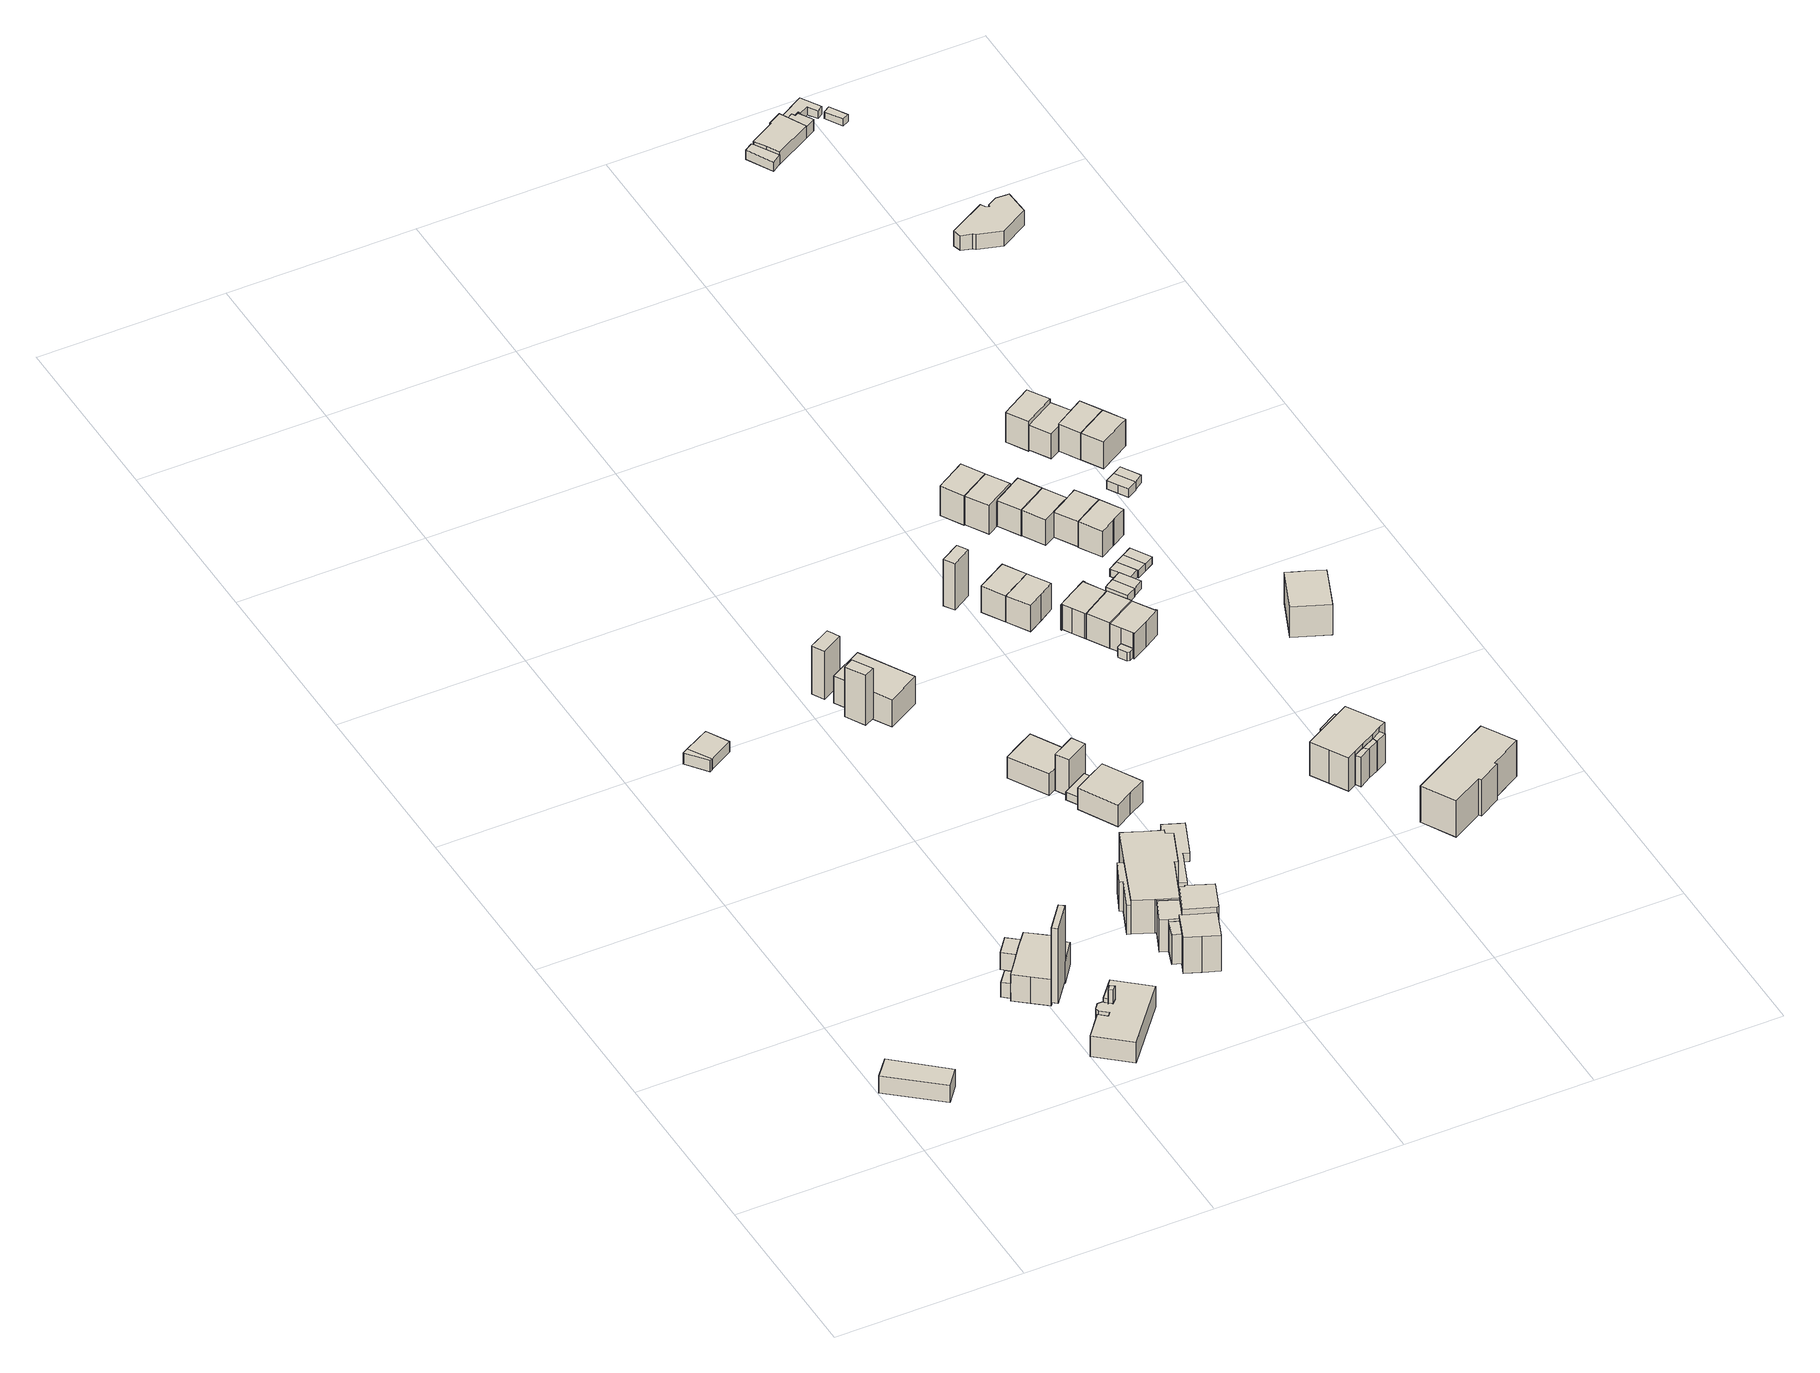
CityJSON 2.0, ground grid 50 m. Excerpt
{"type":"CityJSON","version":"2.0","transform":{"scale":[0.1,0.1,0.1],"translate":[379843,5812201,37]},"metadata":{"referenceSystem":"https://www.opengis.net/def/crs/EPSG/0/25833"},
"CityObjects":{
"building1":{"type":"Building","attributes":{"Gemeindeschluessel":"11000006","BezugspunktDach":"2200","function":"31001_2460","measuredHeight":6.04,"storeysAboveGround":1},"address":[{"country":"Germany","locality":"Berlin","thoroughfareNumber":"137 (1)","thoroughfareName":"Fischerhüttenstraße"}],"geometry":[{"type":"Solid","lod":"1","boundaries":[[[[0,1,2,3,4]],[[5,6,7,8,9]],[[5,9,4,3]],[[6,5,3,2]],[[7,6,2,1]],[[8,7,1,0]],[[9,8,0,4]]]]}]},
"building2":{"type":"Building","attributes":{"Gemeindeschluessel":"11000006","function":"31001_1010"},"address":[{"country":"Germany","locality":"Berlin","thoroughfareNumber":"135B","thoroughfareName":"Fischerhüttenstraße"}],"children":["building2-1","building2-2","building2-3","building2-4"]},
"building2-1":{"type":"BuildingPart","attributes":{"BezugspunktDach":"2200","measuredHeight":9.51,"storeysAboveGround":3},"parents":["building2"],"geometry":[{"type":"MultiSurface","lod":"1","boundaries":[[[10,11,12,13,14,15,16,17,18]],[[19,20,21,22,23,24,25,26,27]],[[28,29,18,17]],[[19,27,30,31,32]],[[20,19,17,16]],[[33,34,35,16,15]],[[21,20,36,37,38]],[[22,21,15,14]],[[23,22,14,13]],[[39,40,23,13,12]],[[25,24,12,11]],[[26,25,11,10]],[[27,26,10,18]],[[32,31,30,29,28]],[[38,37,36,35,34,33]],[[24,23,40,39]]]}]},
"building2-2":{"type":"BuildingPart","attributes":{"BezugspunktDach":"2200","measuredHeight":6.74,"storeysAboveGround":3},"parents":["building2"],"geometry":[{"type":"Solid","lod":"1","boundaries":[[[[41,42,40,39]],[[23,43,44,24]],[[43,23,40,42]],[[44,43,42,41]],[[24,44,41,39]],[[24,39,40,23]]]]}]},
"building2-3":{"type":"BuildingPart","attributes":{"BezugspunktDach":"2200","measuredHeight":6.08,"storeysAboveGround":3},"parents":["building2"],"geometry":[{"type":"Solid","lod":"1","boundaries":[[[[35,34,45,46]],[[47,38,37,48]],[[47,48,46,45]],[[38,47,45,34]],[[48,37,35,46]],[[38,34,35,37]]]]}]},
"building2-4":{"type":"BuildingPart","attributes":{"BezugspunktDach":"2200","measuredHeight":4.44,"storeysAboveGround":3},"parents":["building2"],"geometry":[{"type":"Solid","lod":"1","boundaries":[[[[29,28,49,50]],[[51,32,31,52]],[[51,52,50,49]],[[32,51,49,28]],[[52,31,29,50]],[[31,32,28,29]]]]}]},
"building3":{"type":"Building","attributes":{"Gemeindeschluessel":"11000006","BezugspunktDach":"2200","function":"51009_1610","measuredHeight":3.42,"storeysAboveGround":0},"address":[{"country":"Germany","locality":"Berlin"}],"geometry":[{"type":"Solid","lod":"1","boundaries":[[[[53,54,55,56]],[[57,58,59,60]],[[57,60,56,55]],[[58,57,55,54]],[[59,58,54,53]],[[60,59,53,56]]]]}]},
"building4":{"type":"Building","attributes":{"Gemeindeschluessel":"11000006","BezugspunktDach":"2200","function":"51009_1610","measuredHeight":22.75,"storeysAboveGround":0},"address":[{"country":"Germany","locality":"Berlin"}],"geometry":[{"type":"Solid","lod":"1","boundaries":[[[[61,62,63,64]],[[65,66,67,68]],[[65,68,64,63]],[[66,65,63,62]],[[67,66,62,61]],[[68,67,61,64]]]]}]},
"building5":{"type":"Building","attributes":{"Gemeindeschluessel":"11000006","BezugspunktDach":"2200","function":"31001_1010","measuredHeight":6.27,"storeysAboveGround":2},"address":[{"country":"Germany","locality":"Berlin","thoroughfareNumber":"3A","thoroughfareName":"Quermatenweg"}],"geometry":[{"type":"Solid","lod":"1","boundaries":[[[[69,70,71,72,73,74,75,76,77,78,79,80,81,82,83,84]],[[85,86,87,88,89,90,91,92,93,94,95,96,97,98,99,100]],[[85,100,84,83]],[[86,85,83,82]],[[87,86,82,81]],[[88,87,81,80]],[[89,88,80,79]],[[90,89,79,78]],[[91,90,78,77]],[[92,91,77,76]],[[93,92,76,75]],[[94,93,75,74]],[[95,94,74,73]],[[96,95,73,72]],[[97,96,72,71]],[[98,97,71,70]],[[99,98,70,69]],[[100,99,69,84]]]]}]},
"building6":{"type":"Building","attributes":{"Gemeindeschluessel":"11000006","BezugspunktDach":"2200","function":"51009_1610","measuredHeight":10.18,"storeysAboveGround":0},"address":[{"country":"Germany","locality":"Berlin"}],"geometry":[{"type":"Solid","lod":"1","boundaries":[[[[101,102,103,104]],[[105,106,107,108]],[[105,108,104,103]],[[106,105,103,102]],[[107,106,102,101]],[[108,107,101,104]]]]}]},
"building7":{"type":"Building","attributes":{"Gemeindeschluessel":"11000006","BezugspunktDach":"2200","function":"31001_2512","measuredHeight":3.2,"storeysAboveGround":1},"address":[{"country":"Germany","locality":"Berlin","thoroughfareNumber":"139","thoroughfareName":"Fischerhüttenstraße"}],"geometry":[{"type":"Solid","lod":"1","boundaries":[[[[54,109,110,55]],[[111,112,113,114]],[[111,114,55,110]],[[112,111,110,109]],[[113,112,109,54]],[[114,113,54,55]]]]}]},
"building8":{"type":"Building","attributes":{"Gemeindeschluessel":"11000006","BezugspunktDach":"2200","function":"31001_2463","measuredHeight":15.21,"storeysAboveGround":1},"address":[{"country":"Germany","locality":"Berlin","thoroughfareNumber":"24 (1)","thoroughfareName":"Hermannstraße"}],"geometry":[{"type":"Solid","lod":"1","boundaries":[[[[115,116,117,118,119]],[[120,121,122,123,124]],[[120,124,119,118]],[[121,120,118,117]],[[122,121,117,116]],[[123,122,116,115]],[[124,123,115,119]]]]}]},
"building9":{"type":"Building","attributes":{"Gemeindeschluessel":"11000006","function":"31001_1010"},"address":[{"country":"Germany","locality":"Berlin","thoroughfareNumber":"5, 7","thoroughfareName":"Quermatenweg"}],"children":["building9-1","building9-2","building9-3","building9-4","building9-5","building9-6"]},
"building9-1":{"type":"BuildingPart","attributes":{"BezugspunktDach":"2200","measuredHeight":11.92,"storeysAboveGround":3},"parents":["building9"],"geometry":[{"type":"MultiSurface","lod":"1","boundaries":[[[125,126,127,128,129,130,131,132,133,134,135,136,137]],[[138,139,140,141,142,143,144,145,146,147,148,149,150]],[[151,152,137,136]],[[139,138,136,135]],[[140,139,135,134]],[[141,140,134,133]],[[142,141,133,132]],[[143,142,132,131]],[[144,143,131,130]],[[145,144,130,129]],[[146,145,129,128]],[[153,154,155,127,126]],[[149,148,126,125]],[[150,149,125,137]],[[138,150,152,151]],[[147,146,128,127]],[[148,147,155,154,153]]]}]},
"building9-2":{"type":"BuildingPart","attributes":{"BezugspunktDach":"2200","measuredHeight":9.45,"storeysAboveGround":3},"parents":["building9"],"geometry":[{"type":"MultiSurface","lod":"1","boundaries":[[[156,157,158,159]],[[160,161,162,163]],[[160,163,159,158]],[[163,162,156,159]],[[161,160,158,157]],[[161,157,156,162,164]]]}]},
"building9-3":{"type":"BuildingPart","attributes":{"BezugspunktDach":"2200","measuredHeight":10.86,"storeysAboveGround":3},"parents":["building9"],"geometry":[{"type":"MultiSurface","lod":"1","boundaries":[[[165,166,155,154,167]],[[148,147,168,160,169]],[[148,169,167,154]],[[158,157,170,165]],[[169,160,165,167]],[[148,154,155,147]],[[168,147,171,155,166]],[[160,172,161,157,158]],[[161,168,166,170,157]]]}]},
"building9-4":{"type":"BuildingPart","attributes":{"BezugspunktDach":"2200","measuredHeight":8.84,"storeysAboveGround":3},"parents":["building9"],"geometry":[{"type":"Solid","lod":"1","boundaries":[[[[152,151,173,174,175,176]],[[177,178,179,138,150,180]],[[177,180,176,175]],[[178,177,175,174]],[[179,178,174,173]],[[138,179,173,151]],[[180,150,152,176]],[[150,138,151,152]]]]}]},
"building9-5":{"type":"BuildingPart","attributes":{"BezugspunktDach":"2200","measuredHeight":12.25,"storeysAboveGround":3},"parents":["building9"],"geometry":[{"type":"MultiSurface","lod":"1","boundaries":[[[181,182,183,184,185,186,187]],[[162,161,188,189,190,191,192]],[[162,192,187,186]],[[161,157,156,162,186,185]],[[166,170,185,193,168]],[[190,189,183,182]],[[191,190,182,181]],[[192,191,181,187]],[[162,156,157,161]],[[161,157,170,166,168]],[[188,168,193,184]],[[189,188,184,183]]]}]},
"building9-6":{"type":"BuildingPart","attributes":{"BezugspunktDach":"2200","measuredHeight":14.18,"storeysAboveGround":3},"parents":["building9"],"geometry":[{"type":"MultiSurface","lod":"1","boundaries":[[[194,195,196,197,198,199,200]],[[146,201,202,203,204,189,168]],[[146,168,147,146,128,127,155,166,200,199]],[[201,146,199,198]],[[202,201,198,197]],[[203,202,197,196]],[[204,203,196,195]],[[189,204,195,194]],[[193,184,183,194,200]],[[128,146,147,127]],[[166,155,147,168]],[[168,188,184,193]],[[188,189,183,184]]]}]},
"building10":{"type":"Building","attributes":{"Gemeindeschluessel":"11000006","function":"31001_1010"},"address":[{"country":"Germany","locality":"Berlin","thoroughfareNumber":"24","thoroughfareName":"Hermannstraße"}],"children":["building10-1","building10-2"]},
"building10-1":{"type":"BuildingPart","attributes":{"BezugspunktDach":"2200","measuredHeight":10.38,"storeysAboveGround":2},"parents":["building10"],"geometry":[{"type":"MultiSurface","lod":"1","boundaries":[[[205,206,207,208,209,210]],[[211,212,213,214,215,216]],[[211,216,210,209]],[[212,211,209,208]],[[213,212,208,207]],[[214,213,207,206]],[[215,214,206,217,218]],[[216,215,218,219,220,210]],[[218,217,206,205]],[[205,220,219,218]]]}]},
"building10-2":{"type":"BuildingPart","attributes":{"BezugspunktDach":"2200","measuredHeight":15.24,"storeysAboveGround":2},"parents":["building10"],"geometry":[{"type":"MultiSurface","lod":"1","boundaries":[[[221,222,223,224]],[[219,217,225,226]],[[219,226,224,223]],[[217,206,205,220,223,222]],[[225,217,222,221]],[[226,225,221,224]],[[218,205,206,217]],[[218,219,220,205]]]}]},
"building11":{"type":"Building","attributes":{"Gemeindeschluessel":"11000006","BezugspunktDach":"2200","function":"31001_1010","measuredHeight":8.88,"storeysAboveGround":2},"address":[{"country":"Germany","locality":"Berlin","thoroughfareNumber":"22","thoroughfareName":"Hermannstraße"}],"geometry":[{"type":"Solid","lod":"1","boundaries":[[[[227,228,229,230,231,232,233,234]],[[235,236,237,238,239,240,241,242]],[[235,242,234,233]],[[236,235,233,232]],[[237,236,232,231]],[[238,237,231,230]],[[239,238,230,229]],[[240,239,229,228]],[[241,240,228,227]],[[242,241,227,234]]]]}]},
"building12":{"type":"Building","attributes":{"Gemeindeschluessel":"11000006","BezugspunktDach":"2200","function":"31001_2463","measuredHeight":2.4,"storeysAboveGround":1},"address":[{"country":"Germany","locality":"Berlin","thoroughfareNumber":"20 (1)","thoroughfareName":"Hermannstraße"}],"geometry":[{"type":"Solid","lod":"1","boundaries":[[[[243,244,245,246]],[[247,248,249,250]],[[247,250,246,245]],[[248,247,245,244]],[[249,248,244,243]],[[250,249,243,246]]]]}]},
"building13":{"type":"Building","attributes":{"Gemeindeschluessel":"11000006","BezugspunktDach":"2200","function":"31001_2460","measuredHeight":2.5,"storeysAboveGround":1},"address":[{"country":"Germany","locality":"Berlin","thoroughfareNumber":"5 (1)","thoroughfareName":"Quermatenweg"}],"geometry":[{"type":"Solid","lod":"1","boundaries":[[[[251,252,253,254,255,256,257,258,259]],[[260,261,262,263,264,265,266,267,268]],[[260,268,259,258]],[[261,260,258,257]],[[262,261,257,256]],[[263,262,256,255]],[[264,263,255,254]],[[265,264,254,253]],[[266,265,253,252]],[[267,266,252,251]],[[268,267,251,259]]]]}]},
"building14":{"type":"Building","attributes":{"Gemeindeschluessel":"11000006","BezugspunktDach":"2200","function":"31001_2463","measuredHeight":11.9,"storeysAboveGround":1},"address":[{"country":"Germany","locality":"Berlin","thoroughfareNumber":"22 (1)","thoroughfareName":"Hermannstraße"}],"geometry":[{"type":"Solid","lod":"1","boundaries":[[[[269,270,271,272,273]],[[274,275,276,277,278]],[[274,278,273,272]],[[275,274,272,271]],[[276,275,271,270]],[[277,276,270,269]],[[278,277,269,273]]]]}]},
"building15":{"type":"Building","attributes":{"Gemeindeschluessel":"11000006","BezugspunktDach":"2200","function":"31001_1010","measuredHeight":9.34,"storeysAboveGround":2},"address":[{"country":"Germany","locality":"Berlin","thoroughfareNumber":"20","thoroughfareName":"Hermannstraße"}],"geometry":[{"type":"Solid","lod":"1","boundaries":[[[[279,280,281,282,283,284]],[[285,286,287,288,289,290]],[[285,290,284,283]],[[286,285,283,282]],[[287,286,282,281]],[[288,287,281,280]],[[289,288,280,279]],[[290,289,279,284]]]]}]},
"building16":{"type":"Building","attributes":{"Gemeindeschluessel":"11000006","BezugspunktDach":"2200","function":"31001_2463","measuredHeight":14.73,"storeysAboveGround":1},"address":[{"country":"Germany","locality":"Berlin","thoroughfareNumber":"15D (1)","thoroughfareName":"Quermatenweg"}],"geometry":[{"type":"Solid","lod":"1","boundaries":[[[[291,292,293,294,295]],[[296,297,298,299,300]],[[296,300,295,294]],[[297,296,294,293]],[[298,297,293,292]],[[299,298,292,291]],[[300,299,291,295]]]]}]},
"building17":{"type":"Building","attributes":{"Gemeindeschluessel":"11000006","BezugspunktDach":"2200","function":"31001_1010","measuredHeight":9.24,"storeysAboveGround":2},"address":[{"country":"Germany","locality":"Berlin","thoroughfareNumber":"15D","thoroughfareName":"Quermatenweg"}],"geometry":[{"type":"Solid","lod":"1","boundaries":[[[[301,302,303,304]],[[305,306,307,308]],[[305,308,304,303]],[[306,305,303,302]],[[307,306,302,301]],[[308,307,301,304]]]]}]},
"building18":{"type":"Building","attributes":{"Gemeindeschluessel":"11000006","BezugspunktDach":"2200","function":"31001_1010","measuredHeight":9.23,"storeysAboveGround":2},"address":[{"country":"Germany","locality":"Berlin","thoroughfareNumber":"15C","thoroughfareName":"Quermatenweg"}],"geometry":[{"type":"Solid","lod":"1","boundaries":[[[[309,310,311,302,312,301]],[[313,306,314,315,316,307]],[[313,307,301,312]],[[306,313,312,302]],[[314,306,302,311]],[[315,314,311,310]],[[316,315,310,309]],[[307,316,309,301]]]]}]},
"building19":{"type":"Building","attributes":{"Gemeindeschluessel":"11000006","BezugspunktDach":"2200","function":"31001_1010","measuredHeight":9.13,"storeysAboveGround":2},"address":[{"country":"Germany","locality":"Berlin","thoroughfareNumber":"15B","thoroughfareName":"Quermatenweg"}],"geometry":[{"type":"Solid","lod":"1","boundaries":[[[[317,318,319,320,321,322,323,324,325,326,327,328]],[[329,330,331,332,333,334,335,336,337,338,339,340]],[[329,340,328,327]],[[330,329,327,326]],[[331,330,326,325]],[[332,331,325,324]],[[333,332,324,323]],[[334,333,323,322]],[[335,334,322,321]],[[336,335,321,320]],[[337,336,320,319]],[[338,337,319,318]],[[339,338,318,317]],[[340,339,317,328]]]]}]},
"building20":{"type":"Building","attributes":{"Gemeindeschluessel":"11000006","BezugspunktDach":"2200","function":"31001_1010","measuredHeight":9.1,"storeysAboveGround":2},"address":[{"country":"Germany","locality":"Berlin","thoroughfareNumber":"15A","thoroughfareName":"Quermatenweg"}],"geometry":[{"type":"Solid","lod":"1","boundaries":[[[[341,342,343,344]],[[333,345,346,335]],[[333,335,344,343]],[[345,333,343,342]],[[346,345,342,341]],[[335,346,341,344]]]]}]},
"building21":{"type":"Building","attributes":{"Gemeindeschluessel":"11000006","function":"31001_1010"},"address":[{"country":"Germany","locality":"Berlin","thoroughfareNumber":"15","thoroughfareName":"Quermatenweg"}],"children":["building21-1","building21-2"]},
"building21-1":{"type":"BuildingPart","attributes":{"BezugspunktDach":"2200","measuredHeight":9.07,"storeysAboveGround":2},"parents":["building21"],"geometry":[{"type":"MultiSurface","lod":"1","boundaries":[[[347,348,349,350,351,352,353,354,355,356,357]],[[358,345,359,360,361,362,363,364,365,366,346]],[[358,346,357,356]],[[345,358,356,355]],[[359,345,355,354]],[[360,359,354,353]],[[361,360,353,352]],[[362,361,352,351]],[[363,362,351,350]],[[364,363,350,349]],[[367,368,349,348]],[[365,364,369,370]],[[371,367,348,347]],[[366,365,372,370,373]],[[346,366,347,357]],[[370,369,368,367]],[[373,370,372,367,371]]]}]},
"building21-2":{"type":"BuildingPart","attributes":{"BezugspunktDach":"2200","measuredHeight":2.62,"storeysAboveGround":2},"parents":["building21"],"geometry":[{"type":"Solid","lod":"1","boundaries":[[[[374,375,368,367,371,376,377]],[[378,373,370,369,379,380,381]],[[378,381,377,376]],[[373,378,376,371]],[[379,369,368,375]],[[380,379,375,374]],[[381,380,374,377]],[[370,373,371,367]],[[369,370,367,368]]]]}]},
"building22":{"type":"Building","attributes":{"Gemeindeschluessel":"11000006","BezugspunktDach":"2200","function":"51009_1610","measuredHeight":8.97,"storeysAboveGround":0},"address":[{"country":"Germany","locality":"Berlin"}],"geometry":[{"type":"Solid","lod":"1","boundaries":[[[[382,383,384,385]],[[386,387,388,389]],[[386,389,385,384]],[[387,386,384,383]],[[388,387,383,382]],[[389,388,382,385]]]]}]},
"building23":{"type":"Building","attributes":{"Gemeindeschluessel":"11000006","BezugspunktDach":"2200","function":"31001_1010","measuredHeight":9.42,"storeysAboveGround":2},"address":[{"country":"Germany","locality":"Berlin","thoroughfareNumber":"17E","thoroughfareName":"Quermatenweg"}],"geometry":[{"type":"Solid","lod":"1","boundaries":[[[[390,391,392,393]],[[394,395,396,397]],[[394,397,393,392]],[[395,394,392,391]],[[396,395,391,390]],[[397,396,390,393]]]]}]},
"building24":{"type":"Building","attributes":{"Gemeindeschluessel":"11000006","function":"31001_1010"},"address":[{"country":"Germany","locality":"Berlin","thoroughfareNumber":"10","thoroughfareName":"Quermatenweg"}],"children":["building24-1","building24-2"]},
"building24-1":{"type":"BuildingPart","attributes":{"BezugspunktDach":"2200","measuredHeight":12.03,"storeysAboveGround":3},"parents":["building24"],"geometry":[{"type":"MultiSurface","lod":"1","boundaries":[[[398,399,400,401,402,403,404,405,406,407]],[[408,409,410,411,412,413,414,415,416,417]],[[408,417,407,406]],[[409,408,406,405]],[[410,409,405,404]],[[411,410,404,403]],[[412,411,403,402]],[[384,418,402,401]],[[413,412,419,386]],[[414,413,401,400]],[[415,414,400,399]],[[416,415,399,398]],[[417,416,398,407]],[[386,419,418,384]]]}]},
"building24-2":{"type":"BuildingPart","attributes":{"BezugspunktDach":"2200","measuredHeight":8.92,"storeysAboveGround":3},"parents":["building24"],"geometry":[{"type":"MultiSurface","lod":"1","boundaries":[[[383,420,418,384]],[[419,421,387,386]],[[421,419,418,420]],[[387,421,420,383]],[[386,387,383,384]],[[422,419,386,384,418]]]}]},
"building25":{"type":"Building","attributes":{"Gemeindeschluessel":"11000006","BezugspunktDach":"2200","function":"31001_1010","measuredHeight":9.21,"storeysAboveGround":2},"address":[{"country":"Germany","locality":"Berlin","thoroughfareNumber":"17D","thoroughfareName":"Quermatenweg"}],"geometry":[{"type":"Solid","lod":"1","boundaries":[[[[423,424,391,390]],[[425,426,427,428]],[[425,428,390,391]],[[426,425,391,424]],[[427,426,424,423]],[[428,427,423,390]]]]}]},
"building26":{"type":"Building","attributes":{"Gemeindeschluessel":"11000006","BezugspunktDach":"2200","function":"31001_2463","measuredHeight":2.69,"storeysAboveGround":1},"address":[{"country":"Germany","locality":"Berlin","thoroughfareNumber":"15 (1)","thoroughfareName":"Quermatenweg"}],"geometry":[{"type":"Solid","lod":"1","boundaries":[[[[429,430,431,432]],[[433,434,435,436]],[[433,436,432,431]],[[434,433,431,430]],[[435,434,430,429]],[[436,435,429,432]]]]}]},
"building27":{"type":"Building","attributes":{"Gemeindeschluessel":"11000006","BezugspunktDach":"2200","function":"51009_1610","measuredHeight":8.93,"storeysAboveGround":0},"address":[{"country":"Germany","locality":"Berlin"}],"geometry":[{"type":"Solid","lod":"1","boundaries":[[[[420,437,438,418]],[[439,440,421,419]],[[439,419,418,438]],[[440,439,438,437]],[[421,440,437,420]],[[419,421,420,418]]]]}]},
"building28":{"type":"Building","attributes":{"Gemeindeschluessel":"11000006","BezugspunktDach":"2200","function":"31001_1010","measuredHeight":8.87,"storeysAboveGround":2},"address":[{"country":"Germany","locality":"Berlin","thoroughfareNumber":"17C","thoroughfareName":"Quermatenweg"}],"geometry":[{"type":"Solid","lod":"1","boundaries":[[[[441,442,443,444]],[[445,446,447,448]],[[445,448,444,443]],[[446,445,443,442]],[[447,446,442,441]],[[448,447,441,444]]]]}]},
"building29":{"type":"Building","attributes":{"Gemeindeschluessel":"11000006","BezugspunktDach":"2200","function":"31001_2463","measuredHeight":2.6,"storeysAboveGround":1},"address":[{"country":"Germany","locality":"Berlin","thoroughfareNumber":"10 (1)","thoroughfareName":"Quermatenweg"}],"geometry":[{"type":"Solid","lod":"1","boundaries":[[[[449,450,451,452,453,454]],[[455,456,457,458,459,460]],[[455,460,454,453]],[[456,455,453,452]],[[457,456,452,451]],[[458,457,451,450]],[[459,458,450,449]],[[460,459,449,454]]]]}]},
"building30":{"type":"Building","attributes":{"Gemeindeschluessel":"11000006","BezugspunktDach":"2200","function":"31001_2463","measuredHeight":2.42,"storeysAboveGround":1},"address":[{"country":"Germany","locality":"Berlin","thoroughfareNumber":"15A (1)","thoroughfareName":"Quermatenweg"}],"geometry":[{"type":"Solid","lod":"1","boundaries":[[[[430,461,462,463,431]],[[464,465,466,467,468]],[[464,468,431,463]],[[465,464,463,462]],[[466,465,462,461]],[[467,466,461,430]],[[468,467,430,431]]]]}]},
"building31":{"type":"Building","attributes":{"Gemeindeschluessel":"11000006","BezugspunktDach":"2200","function":"31001_1010","measuredHeight":8.8,"storeysAboveGround":2},"address":[{"country":"Germany","locality":"Berlin","thoroughfareNumber":"17B","thoroughfareName":"Quermatenweg"}],"geometry":[{"type":"Solid","lod":"1","boundaries":[[[[469,470,471,442,472,441]],[[473,474,475,476,477,478]],[[473,478,441,472]],[[474,473,472,442]],[[475,474,442,471]],[[476,475,471,470]],[[477,476,470,469]],[[478,477,469,441]]]]}]},
"building32":{"type":"Building","attributes":{"Gemeindeschluessel":"11000006","BezugspunktDach":"2200","function":"31001_2463","measuredHeight":2.32,"storeysAboveGround":1},"address":[{"country":"Germany","locality":"Berlin","thoroughfareNumber":"15B (1)","thoroughfareName":"Quermatenweg"}],"geometry":[{"type":"Solid","lod":"1","boundaries":[[[[463,462,479,480,481]],[[482,483,484,485,486]],[[482,486,481,480]],[[483,482,480,479]],[[484,483,479,462]],[[485,484,462,463]],[[486,485,463,481]]]]}]},
"building33":{"type":"Building","attributes":{"Gemeindeschluessel":"11000006","BezugspunktDach":"2200","function":"31001_2463","measuredHeight":2.29,"storeysAboveGround":1},"address":[{"country":"Germany","locality":"Berlin","thoroughfareNumber":"17A (1)","thoroughfareName":"Quermatenweg"}],"geometry":[{"type":"Solid","lod":"1","boundaries":[[[[479,487,488,489,480]],[[490,491,492,483,482]],[[490,482,480,489]],[[491,490,489,488]],[[492,491,488,487]],[[483,492,487,479]],[[482,483,479,480]]]]}]},
"building34":{"type":"Building","attributes":{"Gemeindeschluessel":"11000006","BezugspunktDach":"2200","function":"31001_1010","measuredHeight":9,"storeysAboveGround":2},"address":[{"country":"Germany","locality":"Berlin","thoroughfareNumber":"17A","thoroughfareName":"Quermatenweg"}],"geometry":[{"type":"Solid","lod":"1","boundaries":[[[[493,494,495,496,471,497,498]],[[499,500,501,502,503,504,505]],[[499,505,498,497]],[[500,499,497,471]],[[501,500,471,496]],[[502,501,496,495]],[[503,502,495,494]],[[504,503,494,493]],[[505,504,493,498]]]]}]},
"building35":{"type":"Building","attributes":{"Gemeindeschluessel":"11000006","BezugspunktDach":"2200","function":"31001_1010","measuredHeight":12.91,"storeysAboveGround":2},"address":[{"country":"Germany","locality":"Berlin","thoroughfareNumber":"29","thoroughfareName":"Hermannstraße"}],"geometry":[{"type":"Solid","lod":"1","boundaries":[[[[506,507,508,509,510,511,512,513,514]],[[515,516,517,518,519,520,521,522,523]],[[515,523,514,513]],[[516,515,513,512]],[[517,516,512,511]],[[518,517,511,510]],[[519,518,510,509]],[[520,519,509,508]],[[521,520,508,507]],[[522,521,507,506]],[[523,522,506,514]]]]}]},
"building36":{"type":"Building","attributes":{"Gemeindeschluessel":"11000006","BezugspunktDach":"2200","function":"31001_1010","measuredHeight":9.2,"storeysAboveGround":2},"address":[{"country":"Germany","locality":"Berlin","thoroughfareNumber":"17","thoroughfareName":"Quermatenweg"}],"geometry":[{"type":"Solid","lod":"1","boundaries":[[[[524,525,526,527,495,528,494,493]],[[529,530,531,532,533,534,535,536]],[[529,536,493,494]],[[530,529,494,528]],[[531,530,528,495]],[[532,531,495,527]],[[533,532,527,526]],[[534,533,526,525]],[[535,534,525,524]],[[536,535,524,493]]]]}]},
"building37":{"type":"Building","attributes":{"Gemeindeschluessel":"11000006","BezugspunktDach":"2200","function":"31001_2463","measuredHeight":2.3,"storeysAboveGround":1},"address":[{"country":"Germany","locality":"Berlin","thoroughfareNumber":"17 (1)","thoroughfareName":"Quermatenweg"}],"geometry":[{"type":"Solid","lod":"1","boundaries":[[[[488,537,538,489]],[[539,540,491,490]],[[539,490,489,538]],[[540,539,538,537]],[[491,540,537,488]],[[490,491,488,489]]]]}]},
"building38":{"type":"Building","attributes":{"Gemeindeschluessel":"11000006","BezugspunktDach":"2200","function":"31001_1010","measuredHeight":9.05,"storeysAboveGround":2},"address":[{"country":"Germany","locality":"Berlin","thoroughfareNumber":"19C","thoroughfareName":"Quermatenweg"}],"geometry":[{"type":"Solid","lod":"1","boundaries":[[[[541,542,543,544]],[[545,546,547,548]],[[545,548,544,543]],[[546,545,543,542]],[[547,546,542,541]],[[548,547,541,544]]]]}]},
"building39":{"type":"Building","attributes":{"Gemeindeschluessel":"11000006","BezugspunktDach":"2200","function":"31001_1010","measuredHeight":9.14,"storeysAboveGround":2},"address":[{"country":"Germany","locality":"Berlin","thoroughfareNumber":"19B","thoroughfareName":"Quermatenweg"}],"geometry":[{"type":"Solid","lod":"1","boundaries":[[[[549,550,551,552,553,554,555]],[[556,557,558,559,560,561,562]],[[556,562,555,554]],[[557,556,554,553]],[[558,557,553,552]],[[559,558,552,551]],[[560,559,551,550]],[[561,560,550,549]],[[562,561,549,555]]]]}]},
"building40":{"type":"Building","attributes":{"Gemeindeschluessel":"11000006","BezugspunktDach":"2200","function":"31001_1010","measuredHeight":11.94,"storeysAboveGround":2},"address":[{"country":"Germany","locality":"Berlin","thoroughfareNumber":"14","thoroughfareName":"Quermatenweg"}],"geometry":[{"type":"Solid","lod":"1","boundaries":[[[[563,564,565,566,567]],[[568,569,570,571,572]],[[568,572,567,566]],[[569,568,566,565]],[[570,569,565,564]],[[571,570,564,563]],[[572,571,563,567]]]]}]},
"building41":{"type":"Building","attributes":{"Gemeindeschluessel":"11000006","BezugspunktDach":"2200","function":"31001_2463","measuredHeight":2.58,"storeysAboveGround":1},"address":[{"country":"Germany","locality":"Berlin","thoroughfareNumber":"19A (1)","thoroughfareName":"Quermatenweg"}],"geometry":[{"type":"Solid","lod":"1","boundaries":[[[[573,574,575,576,577]],[[578,579,580,581,582]],[[578,582,577,576]],[[579,578,576,575]],[[580,579,575,574]],[[581,580,574,573]],[[582,581,573,577]]]]}]},
"building42":{"type":"Building","attributes":{"Gemeindeschluessel":"11000006","BezugspunktDach":"2200","function":"31001_2463","measuredHeight":2.4,"storeysAboveGround":1},"address":[{"country":"Germany","locality":"Berlin","thoroughfareNumber":"19 (1)","thoroughfareName":"Quermatenweg"}],"geometry":[{"type":"Solid","lod":"1","boundaries":[[[[575,583,584,576]],[[585,586,587,588]],[[585,588,576,584]],[[586,585,584,583]],[[587,586,583,575]],[[588,587,575,576]]]]}]},
"building43":{"type":"Building","attributes":{"Gemeindeschluessel":"11000006","BezugspunktDach":"2200","function":"31001_1010","measuredHeight":9.05,"storeysAboveGround":2},"address":[{"country":"Germany","locality":"Berlin","thoroughfareNumber":"19A","thoroughfareName":"Quermatenweg"}],"geometry":[{"type":"Solid","lod":"1","boundaries":[[[[589,590,591,592,593,594,595]],[[596,597,598,599,600,601,602]],[[596,602,595,594]],[[597,596,594,593]],[[598,597,593,592]],[[599,598,592,591]],[[600,599,591,590]],[[601,600,590,589]],[[602,601,589,595]]]]}]},
"building44":{"type":"Building","attributes":{"Gemeindeschluessel":"11000006","BezugspunktDach":"2200","function":"31001_1010","measuredHeight":9.01,"storeysAboveGround":2},"address":[{"country":"Germany","locality":"Berlin","thoroughfareNumber":"19","thoroughfareName":"Quermatenweg"}],"geometry":[{"type":"Solid","lod":"1","boundaries":[[[[603,604,591,589]],[[605,606,607,608]],[[605,608,589,591]],[[606,605,591,604]],[[607,606,604,603]],[[608,607,603,589]]]]}]},
"building45":{"type":"Building","attributes":{"Gemeindeschluessel":"11000006","BezugspunktDach":"2200","function":"51009_1610","measuredHeight":3.54,"storeysAboveGround":0},"address":[{"country":"Germany","locality":"Berlin"}],"geometry":[{"type":"Solid","lod":"1","boundaries":[[[[609,610,611,612,613]],[[614,615,616,617,618]],[[614,618,613,612]],[[615,614,612,611]],[[616,615,611,610]],[[617,616,610,609]],[[618,617,609,613]]]]}]},
"building46":{"type":"Building","attributes":{"Gemeindeschluessel":"11000006","function":"31001_1010"},"address":[{"country":"Germany","locality":"Berlin","thoroughfareNumber":"35","thoroughfareName":"Quermatenweg"}],"children":["building46-1","building46-2"]},
"building46-1":{"type":"BuildingPart","attributes":{"BezugspunktDach":"2200","measuredHeight":4.29,"storeysAboveGround":1},"parents":["building46"],"geometry":[{"type":"MultiSurface","lod":"1","boundaries":[[[619,620,621,622,623,624,625,626,627]],[[628,629,630,631,632,633,634,635,636]],[[628,636,627,626]],[[629,628,626,625]],[[630,629,625,624]],[[631,630,624,623]],[[637,638,623,622]],[[639,637,632,622,621]],[[634,633,621,620]],[[635,634,620,619]],[[636,635,619,627]],[[632,631,638,637]],[[633,640,632,637,639]]]}]},
"building46-2":{"type":"BuildingPart","attributes":{"BezugspunktDach":"2200","measuredHeight":3.59,"storeysAboveGround":1},"parents":["building46"],"geometry":[{"type":"MultiSurface","lod":"1","boundaries":[[[639,641,642,643,644,638]],[[645,646,647,648,633,631]],[[645,631,638,644]],[[646,645,644,643]],[[647,646,643,642]],[[648,647,642,641]],[[633,648,641,639]],[[633,632,631]],[[631,632,637,638]],[[639,637,632,633]]]}]},
"building47":{"type":"Building","attributes":{"Gemeindeschluessel":"11000006","BezugspunktDach":"2200","function":"31001_1000","measuredHeight":2.4,"storeysAboveGround":1},"address":[{"country":"Germany","locality":"Berlin","thoroughfareNumber":"35 (1)","thoroughfareName":"Quermatenweg"}],"geometry":[{"type":"Solid","lod":"1","boundaries":[[[[649,650,651,652,653,654,655,656,657]],[[658,659,660,661,662,663,664,665,666]],[[658,666,657,656]],[[659,658,656,655]],[[660,659,655,654]],[[661,660,654,653]],[[662,661,653,652]],[[663,662,652,651]],[[664,663,651,650]],[[665,664,650,649]],[[666,665,649,657]]]]}]},
"building48":{"type":"Building","attributes":{"Gemeindeschluessel":"11000006","BezugspunktDach":"2200","function":"31001_1010","measuredHeight":4.55,"storeysAboveGround":1},"address":[{"country":"Germany","locality":"Berlin","thoroughfareNumber":"25","thoroughfareName":"Quermatenweg"}],"geometry":[{"type":"Solid","lod":"1","boundaries":[[[[667,668,669,670,671,672,673,674,675,676,677,678]],[[679,680,681,682,683,684,685,686,687,688,689,690]],[[679,690,678,677]],[[680,679,677,676]],[[681,680,676,675]],[[682,681,675,674]],[[683,682,674,673]],[[684,683,673,672]],[[685,684,672,671]],[[686,685,671,670]],[[687,686,670,669]],[[688,687,669,668]],[[689,688,668,667]],[[690,689,667,678]]]]}]},
"building49":{"type":"Building","attributes":{"Gemeindeschluessel":"11000006","BezugspunktDach":"2200","function":"31001_1000","measuredHeight":2.12,"storeysAboveGround":1},"address":[{"country":"Germany","locality":"Berlin","thoroughfareNumber":"35 (2)","thoroughfareName":"Quermatenweg"}],"geometry":[{"type":"Solid","lod":"1","boundaries":[[[[691,692,693,694]],[[695,696,697,698]],[[695,698,694,693]],[[696,695,693,692]],[[697,696,692,691]],[[698,697,691,694]]]]}]}
},
"vertices":[
[134,125,56],[172,172,56],[80,251,56],[44,282,56],[3,233,56],[44,282,4],[80,251,4],[172,172,4],[134,125,4],[3,233,4],
[451,324,115],[489,294,115],[542,361,115],[585,417,115],[547,446,115],[510,475,115],[474,432,115],[440,388,115],[413,354,115],[440,388,34],[474,432,34],[510,475,34],[547,446,34],[585,417,34],[542,361,34],[489,294,34],[451,324,34],[413,354,34],[440,388,87],[413,354,87],[413,354,59],[413,354,42],[440,388,42],[510,475,70],[510,475,92],[474,432,92],[474,432,74],[474,432,40],[510,475,40],[542,361,101],[585,417,101],
[555,351,101],[598,406,101],[598,406,34],[555,351,34],
[475,502,92],[441,459,92],[475,502,40],[441,459,40],
[423,403,87],[395,368,87],[423,403,42],[395,368,42],
[194,1443,39],[201,1447,39],[167,1506,39],[152,1497,39],[167,1506,5],[201,1447,5],[194,1443,5],[152,1497,5],
[502,284,271],[555,351,271],[542,361,271],[489,294,271],[542,361,44],[555,351,44],[502,284,44],[489,294,44],
[559,2,113],[694,160,113],[610,231,113],[566,180,113],[577,171,113],[588,162,113],[577,151,113],[568,159,113],[556,168,113],[544,168,113],[533,155,113],[535,144,113],[555,127,113],[546,116,113],[526,134,113],[475,73,113],[526,134,50],[546,116,50],[555,127,50],[535,144,50],[533,155,50],[544,168,50],[556,168,50],[568,159,50],[577,151,50],[588,162,50],[577,171,50],[566,180,50],[610,231,50],[694,160,50],[559,2,50],[475,73,50],
[577,151,154],[588,162,154],[577,171,154],[568,159,154],[577,171,52],[588,162,52],[577,151,52],[568,159,52],
[266,1483,39],[234,1542,39],[234,1542,7],[266,1483,7],[201,1447,7],[167,1506,7],
[513,1475,223],[569,1508,223],[561,1524,223],[552,1539,223],[495,1508,223],[552,1539,76],[561,1524,76],[569,1508,76],[513,1475,76],[495,1508,76],
[817,398,152],[820,397,152],[869,376,152],[874,387,152],[919,497,152],[927,493,152],[966,590,152],[948,599,152],[952,610,152],[909,628,152],[855,651,152],[821,563,152],[766,420,152],[821,563,50],[855,651,50],[909,628,50],[952,610,50],[948,599,50],[966,590,50],[927,493,50],[919,497,50],[874,387,50],[869,376,50],[820,397,50],[817,398,50],[766,420,50],[821,563,139],[766,420,139],[820,397,134],[820,397,148],[869,376,148],
[820,271,140],[837,315,140],[814,324,140],[798,280,140],[814,324,50],[837,315,50],[820,271,50],[798,280,50],[820,272,50],
[814,324,148],[843,312,148],[793,332,148],[843,312,50],[793,332,50],[837,315,148],[869,376,109],[816,323,50],
[807,570,139],[780,507,139],[787,502,139],[756,424,139],[787,502,50],[780,507,50],[807,570,50],[756,424,50],
[848,221,159],[889,204,159],[920,282,159],[878,298,159],[837,315,159],[820,271,159],[807,238,159],[878,298,50],[920,282,50],[889,204,50],[848,221,50],[807,238,50],[843,312,159],
[920,282,176],[923,281,176],[954,357,176],[889,386,176],[888,380,176],[874,387,176],[843,312,176],[888,380,50],[889,386,50],[954,357,50],[923,281,50],
[566,1382,160],[579,1359,160],[605,1314,160],[692,1363,160],[613,1502,160],[525,1454,160],[613,1502,77],[692,1363,77],[605,1314,77],[579,1359,77],[566,1382,77],[525,1454,77],[579,1359,80],[566,1382,80],[550,1410,80],[550,1410,160],
[552,1344,232],[579,1359,232],[550,1410,232],[523,1395,232],[552,1344,80],[523,1395,80],
[818,932,135],[840,944,135],[860,956,135],[883,969,135],[903,979,135],[846,1081,135],[803,1057,135],[761,1033,135],[803,1057,70],[846,1081,70],[903,979,70],[883,969,70],[860,956,70],[840,944,70],[818,932,70],[761,1033,70],
[863,871,93],[931,911,93],[915,940,93],[846,901,93],[915,940,69],[931,911,69],[863,871,69],[846,901,69],
[947,484,89],[986,581,89],[1001,575,89],[1042,676,89],[989,698,89],[952,610,89],[948,599,89],[966,590,89],[927,493,89],[966,590,64],[948,599,64],[952,610,64],[989,698,64],[1042,676,64],[1001,575,64],[986,581,64],[947,484,64],[927,493,64],
[859,910,178],[920,945,178],[910,962,178],[901,978,178],[840,944,178],[901,978,68],[910,962,68],[920,945,68],[859,910,68],[840,944,68],
[909,759,133],[955,785,133],[1001,810,133],[946,910,133],[900,885,133],[855,859,133],[900,885,68],[946,910,68],[1001,810,68],[955,785,68],[909,759,68],[855,859,68],
[927,1611,226],[978,1642,226],[970,1656,226],[962,1669,226],[910,1638,226],[962,1669,85],[970,1656,85],[978,1642,85],[927,1611,85],[910,1638,85],
[1010,1515,168],[1090,1563,168],[1056,1620,168],[976,1573,168],[1056,1620,88],[1090,1563,88],[1010,1515,88],[976,1573,88],
[1045,1457,168],[1085,1481,168],[1125,1506,168],[1050,1539,168],[1050,1539,88],[1125,1506,88],[1085,1481,88],[1045,1457,88],
[1110,1425,167],[1113,1427,167],[1126,1403,167],[1144,1374,167],[1146,1371,167],[1186,1396,167],[1227,1421,167],[1195,1475,167],[1197,1476,167],[1195,1479,167],[1152,1454,167],[1109,1428,167],[1152,1454,91],[1195,1479,91],[1197,1476,91],[1195,1475,91],[1227,1421,91],[1186,1396,91],[1146,1371,91],[1144,1374,91],[1126,1403,91],[1113,1427,91],[1110,1425,91],[1109,1428,91],
[1179,1315,168],[1262,1363,168],[1227,1421,168],[1146,1371,168],[1262,1363,91],[1179,1315,91],
[1195,1289,167],[1213,1259,167],[1211,1258,167],[1212,1255,167],[1256,1280,167],[1299,1306,167],[1297,1309,167],[1295,1308,167],[1262,1363,167],[1221,1339,167],[1179,1315,167],[1221,1339,91],[1295,1308,91],[1297,1309,91],[1299,1306,91],[1256,1280,91],[1212,1255,91],[1211,1258,91],[1213,1259,91],[1195,1289,91],[1213,1259,119],[1211,1258,119],[1211,1258,93],[1213,1259,93],[1195,1289,119],[1213,1259,105],[1195,1289,93],
[1192,1253,119],[1200,1252,119],[1182,1282,119],[1180,1274,119],[1182,1282,93],[1200,1252,93],[1192,1253,93],[1180,1274,93],
[1473,615,165],[1505,634,165],[1493,644,165],[1465,629,165],[1493,644,76],[1505,634,76],[1473,615,76],[1465,629,76],
[1083,1861,186],[1163,1909,186],[1129,1967,186],[1049,1919,186],[1129,1967,96],[1163,1909,96],[1083,1861,96],[1049,1919,96],
[1414,662,177],[1441,615,177],[1465,629,177],[1493,644,177],[1529,664,177],[1555,679,177],[1575,690,177],[1548,737,177],[1520,784,177],[1387,709,177],[1520,784,75],[1548,737,75],[1575,690,75],[1555,679,75],[1529,664,75],[1493,644,75],[1465,629,75],[1441,615,75],[1414,662,75],[1387,709,75],[1529,664,165],[1529,664,76],
[1533,649,165],[1533,649,76],[1529,664,113],
[1118,1803,186],[1198,1851,186],[1163,1909,98],[1198,1851,98],[1118,1803,98],[1083,1861,98],
[1289,1435,120],[1315,1450,120],[1284,1502,120],[1258,1486,120],[1284,1502,93],[1315,1450,93],[1289,1435,93],[1258,1486,93],
[1563,665,165],[1555,679,165],[1555,679,76],[1563,665,76],
[1181,1762,178],[1261,1810,178],[1227,1868,178],[1147,1820,178],[1227,1868,99],[1261,1810,99],[1181,1762,99],[1147,1820,99],
[1497,771,104],[1520,784,104],[1522,780,104],[1552,798,104],[1525,847,104],[1471,816,104],[1525,847,78],[1552,798,78],[1522,780,78],[1520,784,78],[1497,771,78],[1471,816,78],
[1341,1466,120],[1326,1491,120],[1310,1517,120],[1310,1517,96],[1326,1491,96],[1341,1466,96],[1315,1450,96],[1284,1502,96],
[1215,1704,178],[1256,1728,178],[1296,1752,178],[1221,1786,178],[1221,1786,100],[1261,1810,100],[1296,1752,100],[1256,1728,100],[1215,1704,100],[1181,1762,100],
[1351,1505,120],[1322,1554,120],[1297,1539,120],[1322,1554,97],[1351,1505,97],[1326,1491,97],[1310,1517,97],[1297,1539,97],
[1353,1502,120],[1378,1517,120],[1348,1569,120],[1348,1569,97],[1378,1517,97],[1353,1502,97],
[1279,1664,178],[1319,1688,178],[1359,1711,178],[1324,1769,178],[1284,1745,178],[1244,1722,178],[1284,1745,101],[1296,1752,101],[1324,1769,101],[1359,1711,101],[1319,1688,101],[1279,1664,101],[1244,1722,101],
[1589,358,179],[1672,405,179],[1677,398,179],[1736,433,179],[1732,439,179],[1815,487,179],[1791,529,179],[1766,572,179],[1540,445,179],[1766,572,69],[1791,529,69],[1815,487,69],[1732,439,69],[1736,433,69],[1677,398,69],[1672,405,69],[1589,358,69],[1540,445,69],
[1313,1606,178],[1353,1630,178],[1358,1633,178],[1393,1654,178],[1324,1691,178],[1319,1688,99],[1324,1691,99],[1359,1711,99],[1393,1654,99],[1358,1633,99],[1353,1630,99],[1313,1606,99],[1279,1664,99],
[1404,1532,120],[1373,1584,120],[1373,1584,97],[1404,1532,97],
[1334,2017,198],[1416,2066,198],[1383,2120,198],[1302,2071,198],[1383,2120,107],[1416,2066,107],[1334,2017,107],[1302,2071,107],
[1366,1964,187],[1393,1980,187],[1407,1989,187],[1449,2014,187],[1416,2066,187],[1375,2042,187],[1334,2017,187],[1375,2042,111],[1416,2066,111],[1449,2014,111],[1407,1989,111],[1393,1980,111],[1366,1964,111],[1334,2017,111],
[1662,1118,183],[1708,1235,183],[1662,1254,183],[1616,1272,183],[1569,1156,183],[1616,1272,90],[1662,1254,90],[1708,1235,90],[1662,1118,90],[1569,1156,90],
[1448,1785,133],[1463,1760,133],[1489,1776,133],[1458,1827,133],[1432,1812,133],[1458,1827,107],[1489,1776,107],[1463,1760,107],[1448,1785,107],[1432,1812,107],
[1512,1791,133],[1482,1841,133],[1482,1841,109],[1512,1791,109],[1489,1776,109],[1458,1827,109],
[1424,1927,195],[1466,1952,195],[1507,1976,195],[1475,2030,195],[1449,2014,195],[1434,2005,195],[1393,1980,195],[1434,2005,112],[1449,2014,112],[1475,2030,112],[1507,1976,112],[1466,1952,112],[1424,1927,112],[1393,1980,112],
[1456,1873,195],[1539,1922,195],[1507,1976,113],[1539,1922,113],[1456,1873,113],[1424,1927,113],
[1290,3211,113],[1315,3229,113],[1278,3291,113],[1275,3295,113],[1253,3281,113],[1275,3295,85],[1278,3291,85],[1315,3229,85],[1290,3211,85],[1253,3281,85],
[1297,3260,122],[1315,3229,122],[1413,3284,122],[1396,3317,122],[1389,3331,122],[1378,3352,122],[1343,3332,122],[1345,3329,122],[1278,3291,122],[1345,3329,83],[1343,3332,83],[1378,3352,83],[1389,3331,83],[1396,3317,83],[1413,3284,83],[1315,3229,83],[1297,3260,83],[1278,3291,83],[1396,3317,119],[1389,3331,119],[1413,3284,119],[1407,3296,83],
[1441,3300,119],[1418,3337,119],[1410,3331,119],[1405,3341,119],[1405,3341,83],[1410,3331,83],[1418,3337,83],[1441,3300,83],
[1389,3331,106],[1405,3341,106],[1429,3354,106],[1432,3347,106],[1456,3360,106],[1472,3336,106],[1487,3346,106],[1456,3397,106],[1378,3352,106],[1456,3397,82],[1487,3346,82],[1472,3336,82],[1456,3360,82],[1432,3347,82],[1429,3354,82],[1405,3341,82],[1389,3331,82],[1378,3352,82],
[1534,2741,145],[1562,2733,145],[1569,2727,145],[1633,2708,145],[1708,2752,145],[1705,2821,145],[1670,2823,145],[1644,2808,145],[1644,2803,145],[1635,2806,145],[1628,2819,145],[1528,2763,145],[1628,2819,100],[1635,2806,100],[1644,2803,100],[1644,2808,100],[1670,2823,100],[1705,2821,100],[1708,2752,100],[1633,2708,100],[1569,2727,100],[1562,2733,100],[1534,2741,100],[1528,2763,100],
[1510,3283,105],[1528,3292,105],[1501,3338,105],[1484,3327,105],[1501,3338,84],[1528,3292,84],[1510,3283,84],[1484,3327,84]
]}
